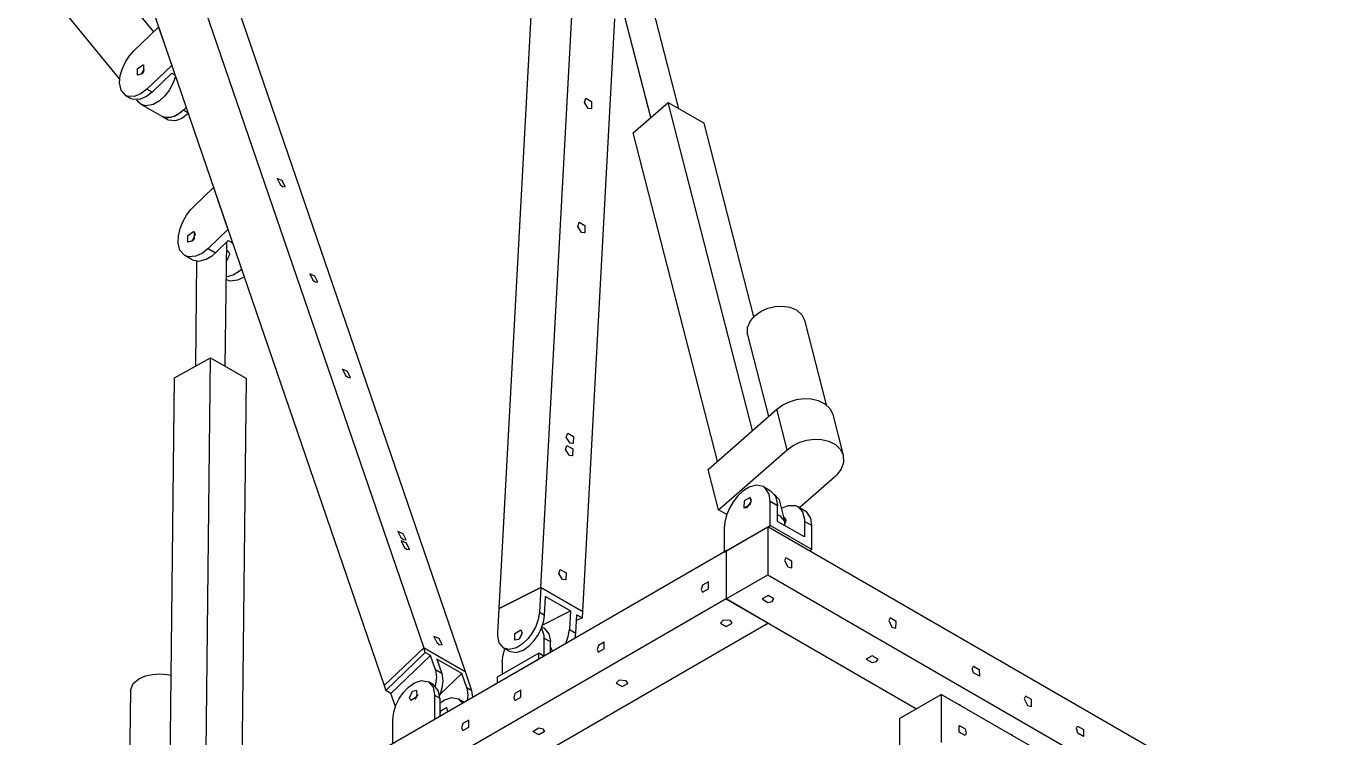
# Model space of a CAD drawing. Header units: millimetres. Extents: x -912 to 1332, y -1066 to 1362.
# Drawn here: x -630 to 249, y 105 to 588 of the extents above; entities that cross this region are included whole.
import ezdxf

# ---------------------------------------------------------------- set-up
doc = ezdxf.new("R2010")
doc.units = ezdxf.units.MM
doc.layers.add('IsoView', color=7, linetype='CONTINUOUS')

msp = doc.modelspace()

# ---------------------------------------------------------------- linework, layer by layer
at = {"layer": 'IsoView'}
for p, q in [((-281.05, 206.74), (-244.46, 879.7)), ((-309.28, 192.56), (-272.69, 865.51)), ((-537.87, 683.7), (-360.47, 165.88)), ((-543.58, 583.65), (-606.58, 660.6)), ((-332.19, 149.55), (-509.59, 667.37)), ((-564.73, 657.96), (-387.33, 140.13)), ((-187.28, 531.49), (-214.96, 639.18)), ((-566.74, 551.48), (-630.38, 629.21)), ((-206.38, 525.43), (-230.94, 621.02)), ((-230.9, 592.5), (-252.77, 190.41)), ((-557.12, 570.66), (-540.34, 586.75)), ((-540.34, 586.75), (-531.47, 560.86)), ((-531.47, 560.86), (-548.25, 544.77)), ((-544.72, 542.73), (-531.29, 555.6)), ((-531.29, 555.6), (-529.27, 554.43)), ((-562.69, 540.4), (-559.15, 538.35)), ((-553.98, 535.9), (-555.23, 537.42)), ((-544.72, 542.73), (-548.25, 544.77)), ((-537.94, 526.11), (-552.08, 534.27)), ((-521.66, 532.25), (-523.51, 530.48)), ((-520.46, 528.72), (-523.51, 530.48)), ((-218.24, 515.04), (-194.62, 535.73)), ((-137.42, 313.13), (-194.62, 535.73)), ((-194.62, 535.73), (-170.22, 521.64)), ((-537.94, 526.11), (-534.4, 524.07)), ((-136.49, 390.38), (-170.22, 521.64)), ((-161.04, 292.44), (-218.24, 515.04)), ((-516.51, 465.14), (-503.08, 478.01)), ((-503.08, 478.01), (-493.33, 449.53)), ((-493.33, 449.53), (-506.76, 436.66)), ((-501.81, 433.8), (-493.08, 442.17)), ((-495.09, 356.76), (-494.15, 441.14)), ((-493.08, 442.17), (-490.24, 440.53)), ((-517.68, 428.99), (-522.63, 431.84)), ((-506.76, 436.66), (-501.81, 433.8)), ((-492.96, 434.54), (-494.22, 435.26)), ((-515.09, 357.01), (-514.3, 427.98)), ((-494.35, 415.51), (-494.44, 415.56)), ((-102.03, 388.08), (-87.28, 330.68)), ((-140.77, 378.12), (-126.52, 322.67)), ((-529.58, 348.86), (-505.18, 362.58)), ((-508.16, 95.78), (-505.18, 362.58)), ((-505.18, 362.58), (-480.79, 348.5)), ((-532.55, 82.12), (-529.58, 348.86)), ((-483.76, 81.7), (-480.79, 348.5)), ((-167.45, 286.83), (-120.82, 327.66)), ((-113.75, 300.12), (-120.82, 327.66)), ((-82.79, 324.04), (-75.71, 296.5)), ((-160.37, 259.29), (-113.75, 300.12)), ((-160.37, 259.29), (-167.45, 286.83)), ((-81.64, 281.59), (-105.3, 260.87)), ((-129.97, 275.11), (-125.02, 272.26)), ((-125.42, 248.71), (-125.42, 265.04)), ((-120.47, 262.19), (-125.42, 265.04)), ((-115.38, 251.67), (-119.09, 266.12)), ((-154.87, 256.12), (-160.37, 259.29)), ((-143.02, 260.68), (-143.02, 260.68)), ((-120.47, 251.57), (-120.47, 262.19)), ((-106.64, 261.64), (-101.69, 258.78)), ((-156.53, 230.75), (-125.42, 248.71)), ((-156.53, 247.08), (-156.53, 230.75)), ((-155.12, 231.57), (-126.83, 247.9)), ((226.72, 43.77), (-126.83, 247.9)), ((-126.83, 247.9), (-126.83, 215.24)), ((-97.13, 232.38), (-125.42, 248.71)), ((-102.08, 240.96), (-120.47, 251.57)), ((-102.08, 251.57), (-102.08, 240.96)), ((-97.13, 248.71), (-102.08, 251.57)), ((-97.13, 232.38), (-97.13, 248.71)), ((-155.12, 231.57), (-508.67, 27.44)), ((-155.12, 231.57), (-155.12, 198.91)), ((-155.12, 231.57), (-155.12, 198.91)), ((-98.55, 231.57), (-97.13, 232.38)), ((-155.12, 198.91), (-126.83, 215.24)), ((-126.83, 215.24), (186.49, 34.34)), ((-281.05, 206.74), (-309.28, 192.56)), ((-309.28, 192.56), (-281.05, 206.74)), ((-281.05, 206.74), (-281.97, 189.92)), ((-252.77, 190.41), (-281.05, 206.74)), ((-281.05, 206.74), (-252.77, 190.41)), ((-155.12, 198.91), (-508.67, -5.22)), ((-278.43, 187.87), (-277.75, 200.49)), ((-277.75, 200.49), (-260.9, 190.77)), ((-155.12, 198.91), (-26.15, 124.45)), ((-126.83, 182.58), (-155.12, 198.91)), ((-310.19, 175.73), (-309.28, 192.56)), ((-281.97, 189.92), (-278.43, 187.87)), ((-279.72, 181.31), (-260.9, 190.77)), ((-260.9, 190.77), (-261.58, 178.15)), ((-257.22, 175.63), (-256.53, 188.25)), ((-253, 186.2), (-256.75, 184.32)), ((-256.53, 188.25), (-253, 186.2)), ((-252.77, 190.41), (-253, 186.2)), ((-480.39, -21.55), (-126.83, 182.58)), ((-280.21, 179.92), (-278.64, 179.01)), ((-261.58, 178.15), (-257.22, 175.63)), ((-278.86, 172.37), (-278.86, 160.12)), ((-274.5, 169.85), (-278.86, 172.37)), ((-274.5, 162.64), (-274.5, 169.85)), ((-387.33, 140.13), (-360.47, 165.88)), ((-360.47, 165.88), (-387.33, 140.13)), ((-386.22, 136.9), (-359.36, 162.64)), ((-355.83, 160.6), (-382.69, 134.85)), ((-360.47, 165.88), (-332.19, 149.55)), ((-332.19, 149.55), (-360.47, 165.88)), ((-359.36, 162.64), (-360.47, 165.88)), ((-355.83, 160.6), (-359.36, 162.64)), ((-352.5, 150.89), (-355.83, 160.6)), ((-282.4, 162.17), (-310.68, 145.84)), ((-302.54, 163.46), (-306.08, 165.5)), ((-278.86, 160.12), (-282.4, 162.17)), ((-282.4, 158.08), (-282.4, 162.17)), ((-348.14, 148.37), (-352.5, 150.89)), ((-351.46, 158.08), (-348.14, 148.37)), ((-334.61, 148.36), (-351.46, 158.08)), ((-327.75, 136.6), (-332.19, 149.55)), ((-310.68, 141.75), (-282.4, 158.08)), ((-307.14, 156.04), (-307.14, 147.88)), ((-353.71, 140.7), (-357.25, 142.74)), ((-334.61, 148.36), (-349.41, 134.17)), ((-331.29, 138.65), (-334.61, 148.36)), ((-310.68, 145.84), (-310.68, 141.75)), ((-559.44, 136.93), (-560.23, 65.8)), ((-387.33, 140.13), (-386.22, 136.9)), ((-382.69, 134.85), (-386.22, 136.9)), ((-379.67, 126.06), (-382.69, 134.85)), ((-353.11, 133.59), (-353.11, 117.26)), ((-353.11, 133.59), (-349.57, 131.55)), ((-327.75, 136.6), (-331.29, 138.65)), ((-37.54, 117.88), (-9.25, 134.21)), ((839.27, -355.69), (-9.25, 134.21)), ((-9.25, 134.21), (-9.25, 101.55)), ((-349.57, 131.55), (-349.57, 119.3)), ((-333.11, 128.8), (-336.86, 130.97)), ((-353.11, 117.26), (-381.39, 100.93)), ((-381.39, 100.93), (-381.39, 117.26)), ((-37.54, 117.88), (-37.54, 85.22))]:
    msp.add_line(p, q, dxfattribs=at)
for points in [[(-562.69, 540.4), (-565.85, 544.15), (-566.82, 549.03), (-566.36, 554), (-564.95, 558.78), (-562.8, 563.3), (-560.02, 567.45), (-557.12, 570.66)], [(-554.69, 554.25), (-554.71, 558.83), (-550.77, 561.22), (-550.69, 561.18)], [(-551.8, 555.13), (-554.69, 554.25)], [(-551.86, 555.08), (-549.99, 558.32)], [(-550.69, 561.18), (-550.67, 556.6), (-551.8, 555.13)], [(-528.89, 553.33), (-530.62, 548.65), (-533.03, 544.27), (-536.06, 540.3), (-539.69, 536.88), (-543.97, 534.32), (-548.83, 533.35), (-552.08, 534.27)], [(-548.25, 544.77), (-552.18, 541.69), (-556.76, 539.73), (-561.68, 539.92), (-562.69, 540.4)], [(-544.72, 542.73), (-548.65, 539.65), (-553.22, 537.69), (-558.15, 537.88), (-559.15, 538.35)], [(-248.8, 531.69), (-251.4, 535.78), (-250.41, 538.63)], [(-250.41, 538.63), (-246.49, 536.28), (-246.58, 531.63), (-246.82, 531.48)], [(-552.08, 534.27), (-553.98, 535.9)], [(-521.71, 532.37), (-525.3, 528.91), (-529.54, 526.28), (-534.38, 525.17), (-537.94, 526.11)], [(-523.51, 530.48), (-527.43, 527.4), (-532.01, 525.44), (-536.93, 525.63), (-537.94, 526.11)], [(-520.26, 528.16), (-524.24, 525.15), (-528.87, 523.31), (-533.77, 523.74), (-534.4, 524.07)], [(-246.82, 531.48), (-248.8, 531.69)], [(-454.44, 478.47), (-456.48, 482.7), (-459.97, 484.24)], [(-459.97, 484.24), (-457.93, 480.01), (-456.32, 478.77)], [(-456.32, 478.77), (-454.44, 478.47)], [(-522.63, 431.84), (-525.91, 435.52), (-527.13, 440.34), (-526.93, 445.33), (-525.79, 450.19), (-523.92, 454.82), (-521.45, 459.17), (-518.42, 463.14), (-516.51, 465.14)], [(-253.37, 447.57), (-255.97, 451.66), (-254.98, 454.51)], [(-254.98, 454.51), (-251.06, 452.16), (-251.15, 447.51), (-251.39, 447.36)], [(-520.4, 440.91), (-520.48, 445.49), (-516.61, 448.14), (-516.3, 448.01)], [(-520.4, 440.91), (-520.48, 445.49), (-516.61, 448.14), (-516.3, 448.01)], [(-515.45, 446.09), (-517.56, 441.7), (-520.4, 440.91)], [(-517.44, 441.81), (-520.4, 440.91)], [(-516.3, 448.01), (-516.21, 443.43), (-517.44, 441.81)], [(-516.3, 448.01), (-515.45, 446.09)], [(-251.39, 447.36), (-253.37, 447.57)], [(-506.76, 436.66), (-510.65, 433.54), (-515.14, 431.37), (-520.08, 430.94), (-522.63, 431.84)], [(-517.68, 428.99), (-512.86, 427.99), (-508.08, 429.34), (-503.86, 432.01), (-501.81, 433.8)], [(-492.96, 434.54), (-494.22, 434.66)], [(-494.1, 428.33), (-492.12, 432.78), (-492.96, 434.54)], [(-494.42, 417.38), (-489.64, 418.76), (-485.43, 421.43), (-484.09, 422.56)], [(-494.3, 428.16), (-494.1, 428.33)], [(-482.27, 417.27), (-486.75, 415.08), (-491.68, 414.59), (-494.35, 415.51)], [(-432.26, 413.74), (-434.3, 417.98), (-437.8, 419.51)], [(-437.8, 419.51), (-435.76, 415.28), (-434.14, 414.04)], [(-434.14, 414.04), (-432.26, 413.74)], [(-135.54, 391.26), (-131.45, 394.13), (-126.88, 396.14), (-122.03, 397.31), (-117.04, 397.59), (-112.11, 396.87), (-107.5, 394.97), (-103.77, 391.68), (-102.03, 388.08)], [(-140.77, 378.12), (-140.8, 383.07), (-138.78, 387.62), (-135.54, 391.26)], [(-410.09, 349.01), (-412.13, 353.25), (-415.62, 354.79)], [(-415.62, 354.79), (-413.58, 350.55), (-411.97, 349.31)], [(-411.97, 349.31), (-410.09, 349.01)], [(-120.82, 327.66), (-116.77, 330.57), (-112.27, 332.73), (-107.48, 334.15), (-102.53, 334.81), (-97.54, 334.65), (-92.67, 333.55), (-88.19, 331.35), (-84.6, 327.91), (-82.79, 324.04)], [(-261.15, 304.57), (-263.75, 308.66), (-262.76, 311.5)], [(-262.76, 311.5), (-258.84, 309.16), (-258.93, 304.51), (-259.17, 304.36)], [(-261.6, 296.15), (-264.2, 300.25), (-263.22, 303.09)], [(-263.22, 303.09), (-259.29, 300.75), (-259.39, 296.09), (-259.63, 295.94)], [(-259.17, 304.36), (-261.15, 304.57)], [(-113.75, 300.12), (-109.69, 303.03), (-105.19, 305.2), (-100.4, 306.62), (-95.45, 307.28), (-90.46, 307.11), (-85.59, 306.01), (-81.12, 303.81), (-77.53, 300.37), (-75.71, 296.5)], [(-259.63, 295.94), (-261.6, 296.15)], [(-75.71, 296.5), (-75.54, 291.54), (-77.26, 286.87), (-80.26, 282.9), (-81.64, 281.59)], [(-129.97, 275.11), (-134.8, 276.11), (-139.58, 274.76), (-143.8, 272.1), (-147.44, 268.67), (-150.52, 264.74), (-153.04, 260.43), (-154.97, 255.82), (-156.2, 250.98), (-156.53, 247.08)], [(-125.42, 265.04), (-126.12, 269.97), (-128.7, 274.19), (-129.97, 275.11)], [(-138.92, 267.78), (-142.94, 265.56), (-143.3, 260.88), (-143.02, 260.68)], [(-138.92, 267.78), (-142.94, 265.56), (-143.3, 260.88), (-143.02, 260.68)], [(-143.02, 260.68), (-139.01, 262.9), (-138.07, 265.9)], [(-140.97, 260.88), (-138.19, 264.88), (-138.92, 267.78)], [(-138.07, 265.9), (-138.92, 267.78)], [(-125.02, 272.26), (-121.75, 268.58), (-120.53, 263.76), (-120.47, 262.19)], [(-122.54, 269.95), (-119.18, 266.43), (-119.09, 266.12)], [(-143.02, 260.68), (-140.97, 260.88)], [(-115.38, 251.67), (-118.54, 255.35), (-120.47, 256.08)], [(-117.66, 260.54), (-113.04, 262.41), (-108.1, 262.29), (-106.64, 261.64)], [(-106.64, 261.64), (-103.36, 257.97), (-102.15, 253.15), (-102.08, 251.57)], [(-97.13, 248.71), (-97.84, 253.64), (-100.42, 257.86), (-101.69, 258.78)], [(-116.1, 254.48), (-115.59, 254.31)], [(-115.59, 254.31), (-114.74, 252.43)], [(-115.5, 248.7), (-115.38, 251.67)], [(-114.74, 252.43), (-115.22, 250.3)], [(-372.39, 238.97), (-374.43, 243.21), (-377.93, 244.75)], [(-377.93, 244.75), (-375.88, 240.51), (-374.27, 239.27)], [(-370.17, 232.5), (-372.21, 236.74), (-375.71, 238.28)], [(-375.71, 238.28), (-373.67, 234.04), (-372.05, 232.8)], [(-374.27, 239.27), (-372.39, 238.97)], [(-372.05, 232.8), (-370.17, 232.5)], [(-114.69, 226.87), (-115.52, 225.04)], [(-115.52, 225.04), (-113.4, 220.65), (-110.69, 219.94)], [(-110.69, 219.94), (-110.67, 224.52), (-114.61, 226.91), (-114.69, 226.87)], [(-266.18, 212.03), (-268.78, 216.13), (-267.79, 218.97)], [(-267.79, 218.97), (-263.87, 216.63), (-263.96, 211.98), (-264.2, 211.82)], [(-264.2, 211.82), (-266.18, 212.03)], [(-167.26, 210.54), (-171.24, 208.27), (-172.09, 205.44)], [(-172.09, 205.44), (-171.26, 203.61)], [(-171.26, 203.61), (-167.28, 205.88), (-167.18, 210.49), (-167.26, 210.54)], [(-122.83, 198.91), (-126.79, 201.22), (-130.83, 199), (-130.83, 198.91)], [(-130.83, 198.91), (-126.88, 196.6), (-124, 197.27)], [(-124, 197.27), (-122.83, 198.91)], [(-281.97, 189.92), (-282.77, 184.99), (-284.44, 180.28), (-286.79, 175.88), (-289.76, 171.86), (-293.35, 168.38), (-297.57, 165.73), (-302.39, 164.57), (-306.08, 165.5)], [(-302.54, 163.46), (-297.71, 162.6), (-293, 164.2), (-288.93, 167.08), (-285.49, 170.7), (-282.66, 174.82), (-280.45, 179.3), (-278.96, 184.07), (-278.43, 187.87)], [(-43.98, 186.04), (-44.81, 184.21)], [(-39.98, 179.11), (-39.96, 183.69), (-43.9, 186.08), (-43.98, 186.04)], [(-298.54, 170.95), (-298.56, 175.53), (-294.62, 177.92), (-294.54, 177.88)], [(-294.54, 177.88), (-293.72, 175.83)], [(-280.53, 179.11), (-278.98, 174.4), (-278.86, 172.37)], [(-278.64, 179.01), (-275.47, 175.25), (-274.5, 170.38), (-274.5, 169.85)], [(-263.96, 168.73), (-262.33, 173.45), (-261.58, 178.15)], [(-152.29, 184.21), (-157.14, 184.57), (-159.12, 182.58)], [(-159.12, 182.58), (-155.16, 180.27), (-151.12, 182.49), (-151.12, 182.58)], [(-151.12, 182.58), (-152.29, 184.21)], [(-44.81, 184.21), (-42.69, 179.83), (-39.98, 179.11)], [(-348, 167.77), (-350.04, 172.01), (-353.53, 173.55)], [(-353.53, 173.55), (-351.49, 169.31), (-349.88, 168.07)], [(-349.88, 168.07), (-348, 167.77)], [(-306.08, 165.5), (-309.25, 169.26), (-310.21, 174.14), (-310.19, 175.73)], [(-293.72, 175.83), (-295.99, 171.52), (-298.54, 170.95)], [(-295.71, 171.77), (-293.83, 175.01)], [(-293.83, 175.01), (-295.71, 171.77)], [(-257.63, 172.38), (-257.22, 175.63)], [(-237.97, 169.71), (-241.95, 167.44), (-242.8, 164.61)], [(-241.97, 162.78), (-237.99, 165.05), (-237.89, 169.66), (-237.97, 169.71)], [(-307.14, 156.04), (-306.57, 161), (-305.34, 165.07)], [(-274.15, 166.11), (-274.5, 166.25)], [(-273.33, 164.06), (-274.15, 166.11)], [(-273.45, 163.25), (-273.33, 164.06)], [(-242.8, 164.61), (-241.97, 162.78)], [(-52.12, 158.08), (-56.08, 160.39), (-60.12, 158.17), (-60.12, 158.08)], [(-352.5, 150.89), (-351.79, 145.97), (-352.41, 141.02), (-352.68, 139.97)], [(-60.12, 158.08), (-56.17, 155.77), (-53.29, 156.45)], [(-53.29, 156.45), (-52.12, 158.08)], [(11.76, 151.55), (12.59, 153.38)], [(16.59, 146.45), (12.61, 148.72), (11.76, 151.55)], [(12.59, 153.38), (16.57, 151.11), (16.67, 146.5), (16.59, 146.45)], [(-559.44, 136.93), (-557.69, 141.51), (-553.87, 144.7), (-549.3, 146.69), (-544.42, 147.78), (-539.44, 148.1), (-534.46, 147.7), (-531.82, 147.18)], [(-381.39, 117.26), (-380.81, 122.21), (-379.31, 126.98), (-377.1, 131.46), (-374.25, 135.56), (-370.8, 139.17), (-366.72, 142.04), (-362.01, 143.62), (-357.25, 142.74)], [(-357.25, 142.74), (-354.08, 138.99), (-353.11, 134.11), (-353.11, 133.59)], [(-348.14, 148.37), (-347.42, 143.45), (-348.05, 138.5), (-349.58, 133.74), (-349.68, 133.51)], [(-223, 143.39), (-227.85, 143.74), (-229.83, 141.75)], [(-229.83, 141.75), (-225.87, 139.44), (-221.83, 141.66), (-221.83, 141.75)], [(-221.83, 141.75), (-223, 143.39)], [(-370.08, 131.95), (-367.96, 136.34), (-365.25, 137.05)], [(-369.25, 130.12), (-370.08, 131.95)], [(-365.25, 137.05), (-365.23, 132.47), (-369.17, 130.08), (-369.25, 130.12)], [(-364.55, 134.19), (-366.42, 130.95)], [(-366.42, 130.95), (-364.55, 134.19)], [(-349.57, 131.55), (-350.36, 136.46), (-353.27, 140.42), (-353.71, 140.7)], [(-331.29, 138.65), (-330.58, 133.72), (-330.94, 130.06)], [(-327.04, 132.3), (-327.75, 136.6)], [(-294.54, 137.05), (-298.52, 134.78), (-299.37, 131.95)], [(-299.37, 131.95), (-298.54, 130.12)], [(-298.54, 130.12), (-294.56, 132.39), (-294.46, 137), (-294.54, 137.05)], [(47.94, 132.97), (47.12, 131.14)], [(51.94, 126.04), (51.97, 130.62), (48.02, 133.01), (47.94, 132.97)], [(-336.86, 130.97), (-341.7, 131.84), (-346.41, 130.24), (-349.57, 128.12)], [(-344.86, 125.28), (-348.84, 123.01), (-349.57, 121.21)], [(-344.16, 122.42), (-344.86, 125.28)], [(-334.17, 128.19), (-336.86, 130.97)], [(3.83, 126.65), (2.58, 127.38)], [(47.12, 131.14), (49.23, 126.75), (51.94, 126.04)], [(-349.57, 119.31), (-349.57, 119.3)], [(-329.89, 116.64), (-333.87, 114.37), (-334.72, 111.54)], [(-333.89, 109.71), (-329.92, 111.98), (-329.82, 116.59), (-329.89, 116.64)], [(-334.72, 111.54), (-333.89, 109.71)], [(-286.4, 109.09), (-282.44, 111.4), (-279.57, 110.73)], [(-278.4, 109.09), (-282.35, 106.78), (-286.39, 109), (-286.4, 109.09)], [(-279.57, 110.73), (-278.4, 109.09)], [(6.89, 106.25), (2.91, 108.52), (2.81, 113.13), (2.89, 113.18)], [(2.89, 113.18), (6.87, 110.91), (7.72, 108.08)], [(7.72, 108.08), (6.89, 106.25)], [(39.19, 106.24), (37.93, 106.97)], [(82.47, 110.73), (83.3, 112.56)], [(87.3, 105.63), (83.32, 107.9), (82.47, 110.73)], [(83.3, 112.56), (87.28, 110.29), (87.38, 105.68), (87.3, 105.63)]]:
    msp.add_lwpolyline(points, dxfattribs=at)

doc.saveas('drawing.dxf')
